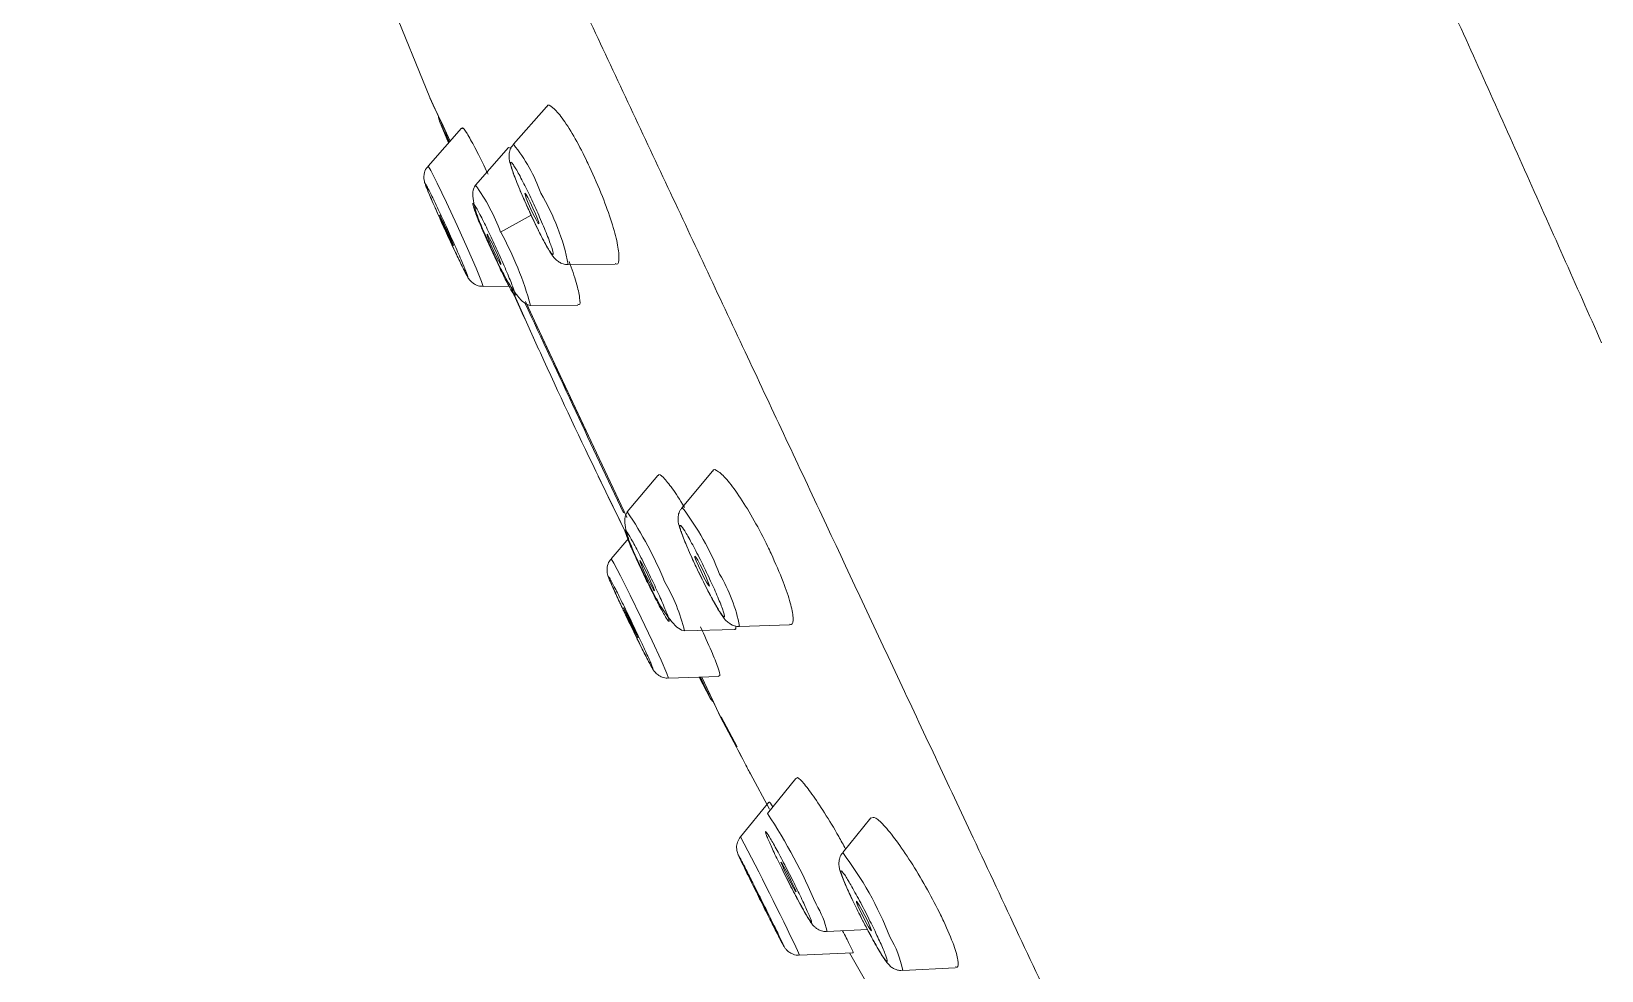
# Model space of a CAD drawing. Extents: x -6207 to -5787, y -4608 to -3937.
# Drawn here: x -5895.45 to -5887.95, y -4192.15 to -4187.66 of the extents above; entities that cross this region are included whole.
import ezdxf

# ---------------------------------------------------------------- set-up
doc = ezdxf.new("R2010")
doc.units = 0
doc.header["$LTSCALE"] = 7
doc.layers.get('0').update_dxf_attribs({"color": 2, "linetype": 'CONTINUOUS'})

msp = doc.modelspace()

# ---------------------------------------------------------------- linework, layer by layer
at = {"color": 7, "linetype": 'Continuous', "lineweight": 15}
for p, q in [((-5893.73157, -4187.53046), (-5893.54811, -4187.98025)), ((-5892.99059, -4188.02402), (-5893.14882, -4188.2034)), ((-5893.50173, -4188.09256), (-5893.50169, -4188.09265)), ((-5893.50173, -4188.09256), (-5893.45854, -4188.19669)), ((-5893.49515, -4188.10555), (-5893.45738, -4188.19536)), ((-5893.3968, -4188.1267), (-5893.5563, -4188.3075)), ((-5893.47838, -4188.1423), (-5893.45482, -4188.19247)), ((-5893.17153, -4188.21879), (-5893.33011, -4188.39866)), ((-5893.17093, -4188.21932), (-5893.15857, -4188.22302)), ((-5893.33042, -4188.39923), (-5893.33011, -4188.39866)), ((-5893.20946, -4188.62342), (-5893.0641, -4188.54146)), ((-5892.88651, -4188.77836), (-5892.66177, -4188.77653)), ((-5893.29336, -4188.88246), (-5893.16137, -4188.88115)), ((-5893.1627, -4188.88116), (-5893.02812, -4189.18224)), ((-5893.06732, -4188.97355), (-5893.06835, -4188.9732)), ((-5893.06732, -4188.97355), (-5892.84103, -4188.97144)), ((-5892.1963, -4189.76547), (-5892.34201, -4189.93812)), ((-5892.74323, -4189.78905), (-5892.59774, -4190.08519)), ((-5892.74321, -4189.78908), (-5892.59774, -4190.08519)), ((-5892.4578, -4189.78597), (-5892.60449, -4189.95939)), ((-5892.60471, -4189.95976), (-5892.60449, -4189.95939)), ((-5892.5975, -4190.0849), (-5892.68199, -4190.18464)), ((-5892.59277, -4190.49254), (-5892.56097, -4190.55773)), ((-5892.06719, -4190.5072), (-5891.82913, -4190.50006)), ((-5892.33, -4190.52878), (-5892.33103, -4190.52846)), ((-5892.33, -4190.52878), (-5892.09089, -4190.52166)), ((-5892.40758, -4190.7542), (-5892.1669, -4190.74699)), ((-5892.25987, -4190.74978), (-5892.20733, -4190.84953)), ((-5892.25806, -4190.74973), (-5892.21313, -4190.83616)), ((-5892.25806, -4190.74973), (-5892.21313, -4190.83616)), ((-5892.25425, -4190.74961), (-5892.22985, -4190.80156)), ((-5892.20738, -4190.84943), (-5892.22968, -4190.80192)), ((-5892.20738, -4190.84943), (-5892.20734, -4190.84953)), ((-5892.15802, -4190.94105), (-5892.15881, -4190.93947)), ((-5892.15802, -4190.94105), (-5892.08235, -4191.0844)), ((-5892.15534, -4190.93964), (-5892.07968, -4191.08298)), ((-5892.01704, -4191.20821), (-5892.02295, -4191.19679)), ((-5892.01578, -4191.21091), (-5891.92464, -4191.37994)), ((-5891.79793, -4191.23346), (-5891.93422, -4191.40082)), ((-5891.92705, -4191.34605), (-5892.06366, -4191.51199)), ((-5891.44024, -4191.42205), (-5891.57452, -4191.58798)), ((-5891.649, -4191.96496), (-5891.45622, -4191.95555)), ((-5891.7812, -4192.07765), (-5891.52681, -4192.06639)), ((-5891.54222, -4192.06707), (-5891.34754, -4192.404)), ((-5891.2879, -4192.15128), (-5891.03641, -4192.13845))]:
    msp.add_line(p, q, dxfattribs=at)
at = {"color": 8, "linetype": 'Continuous', "lineweight": 15}
msp.add_line((-5893.43415, -4188.70155), (-5893.47164, -4188.62063), dxfattribs=at)
at = {"color": 8, "linetype": 'Continuous', "lineweight": 15, "flags": 128}
for points in [[(-5893.54811, -4187.98025), (-5893.53218, -4188.01418), (-5893.48511, -4188.11444), (-5893.45068, -4188.18778)], [(-5893.5563, -4188.3075), (-5893.55623, -4188.30746), (-5893.54357, -4188.32811), (-5893.51282, -4188.38939), (-5893.46866, -4188.48197)], [(-5893.46866, -4188.48197), (-5893.41782, -4188.59173), (-5893.36803, -4188.702), (-5893.32688, -4188.79596), (-5893.30063, -4188.85932), (-5893.29327, -4188.88244), (-5893.29336, -4188.88246)], [(-5893.0905, -4188.95493), (-5893.0472, -4189.04715), (-5892.9004, -4189.35984), (-5892.75126, -4189.67748), (-5892.6066, -4189.9856), (-5892.60604, -4189.98679)], [(-5892.68199, -4190.18464), (-5892.68192, -4190.18458), (-5892.66883, -4190.20501), (-5892.63685, -4190.26568), (-5892.59084, -4190.35737), (-5892.5378, -4190.46611), (-5892.48582, -4190.57534)], [(-5892.48582, -4190.57534), (-5892.4428, -4190.66846), (-5892.4153, -4190.73125), (-5892.40749, -4190.75419), (-5892.40758, -4190.7542)], [(-5892.24799, -4190.74942), (-5892.19541, -4190.86142), (-5892.15802, -4190.94105)], [(-5891.79085, -4192.05559), (-5891.78119, -4192.07764), (-5891.7812, -4192.07765)]]:
    msp.add_lwpolyline(points, dxfattribs=at)
at = {"color": 7, "linetype": 'Continuous', "lineweight": 15, "flags": 128}
for points in [[(-5893.54738, -4187.98189), (-5893.53147, -4188.01579), (-5893.48445, -4188.11593), (-5893.45071, -4188.18781)], [(-5893.06512, -4188.51259), (-5893.05204, -4188.54026), (-5893.04018, -4188.56337), (-5893.03136, -4188.57838), (-5893.02693, -4188.58303), (-5893.02754, -4188.57659), (-5893.03312, -4188.56006), (-5893.04282, -4188.53593), (-5893.05515, -4188.50791), (-5893.06823, -4188.48023), (-5893.08009, -4188.45712), (-5893.08891, -4188.44211), (-5893.09334, -4188.43747), (-5893.09273, -4188.4439), (-5893.08715, -4188.46044), (-5893.07745, -4188.48456), (-5893.06512, -4188.51259)], [(-5893.46965, -4188.6155), (-5893.45679, -4188.64328), (-5893.44561, -4188.6667), (-5893.43783, -4188.68221), (-5893.43463, -4188.68744), (-5893.43649, -4188.68158), (-5893.44314, -4188.66555), (-5893.45355, -4188.64177), (-5893.46615, -4188.61386), (-5893.47902, -4188.58608), (-5893.49019, -4188.56266), (-5893.49797, -4188.54715), (-5893.50117, -4188.54193), (-5893.49931, -4188.54778), (-5893.49267, -4188.56382), (-5893.48225, -4188.5876), (-5893.46965, -4188.6155)], [(-5893.2452, -4188.7074), (-5893.23219, -4188.73512), (-5893.22059, -4188.75834), (-5893.21218, -4188.77354), (-5893.20822, -4188.77842), (-5893.20933, -4188.7722), (-5893.21534, -4188.75587), (-5893.22532, -4188.73189), (-5893.23777, -4188.70391), (-5893.25078, -4188.67621), (-5893.26238, -4188.65297), (-5893.27079, -4188.63777), (-5893.27475, -4188.6329), (-5893.27364, -4188.63911), (-5893.26763, -4188.65545), (-5893.25765, -4188.67942), (-5893.2452, -4188.7074)], [(-5893.08635, -4188.96387), (-5893.04702, -4189.04763), (-5892.90038, -4189.35997), (-5892.75141, -4189.67727), (-5892.60823, -4189.98223)], [(-5892.51333, -4190.26624), (-5892.49975, -4190.2937), (-5892.48767, -4190.31669), (-5892.47894, -4190.33175), (-5892.47487, -4190.33656), (-5892.47609, -4190.33041), (-5892.48242, -4190.31422), (-5892.49288, -4190.29047), (-5892.50589, -4190.26276), (-5892.51947, -4190.23531), (-5892.53154, -4190.21231), (-5892.54028, -4190.19726), (-5892.54435, -4190.19244), (-5892.54313, -4190.19859), (-5892.5368, -4190.21478), (-5892.52634, -4190.23854), (-5892.51333, -4190.26624)], [(-5892.25162, -4190.2453), (-5892.23793, -4190.27269), (-5892.22556, -4190.29556), (-5892.2164, -4190.31041), (-5892.21185, -4190.315), (-5892.21258, -4190.30862), (-5892.21851, -4190.29224), (-5892.22871, -4190.26836), (-5892.24164, -4190.24061), (-5892.25533, -4190.21322), (-5892.2677, -4190.19035), (-5892.27686, -4190.1755), (-5892.28142, -4190.17091), (-5892.28068, -4190.17729), (-5892.27476, -4190.19367), (-5892.26455, -4190.21755), (-5892.25162, -4190.2453)], [(-5892.5892, -4190.49081), (-5892.57578, -4190.51832), (-5892.56414, -4190.54152), (-5892.55604, -4190.55689), (-5892.55273, -4190.56205), (-5892.5547, -4190.55626), (-5892.56166, -4190.54036), (-5892.57255, -4190.5168), (-5892.5857, -4190.48916), (-5892.59912, -4190.46164), (-5892.61077, -4190.43844), (-5892.61886, -4190.42309), (-5892.62217, -4190.41791), (-5892.6202, -4190.42371), (-5892.61324, -4190.4396), (-5892.60236, -4190.46316), (-5892.5892, -4190.49081)], [(-5892.24803, -4190.74942), (-5892.19616, -4190.85992), (-5892.15881, -4190.93947)], [(-5891.83684, -4191.70565), (-5891.82279, -4191.73285), (-5891.8104, -4191.7557), (-5891.80155, -4191.7707), (-5891.7976, -4191.77556), (-5891.79914, -4191.76957), (-5891.80594, -4191.75361), (-5891.81697, -4191.73012), (-5891.83054, -4191.70269), (-5891.84459, -4191.67548), (-5891.85698, -4191.65264), (-5891.86583, -4191.63764), (-5891.86978, -4191.63277), (-5891.86824, -4191.63877), (-5891.86144, -4191.65473), (-5891.85041, -4191.67822), (-5891.83684, -4191.70565)], [(-5891.92914, -4191.8876), (-5891.93158, -4191.88201), (-5891.9391, -4191.86638), (-5891.95054, -4191.84307), (-5891.96416, -4191.81567), (-5891.97789, -4191.7883), (-5891.98964, -4191.76516), (-5891.99762, -4191.74975), (-5892.00062, -4191.74445), (-5891.99817, -4191.75003), (-5891.99066, -4191.76566), (-5891.97922, -4191.78896), (-5891.9656, -4191.81638), (-5891.95186, -4191.84374), (-5891.94011, -4191.86688), (-5891.93213, -4191.88228), (-5891.92914, -4191.8876)], [(-5891.47745, -4191.89297), (-5891.46322, -4191.9201), (-5891.45048, -4191.94278), (-5891.44116, -4191.95755), (-5891.43667, -4191.96216), (-5891.43771, -4191.95593), (-5891.44411, -4191.93979), (-5891.4549, -4191.91619), (-5891.46844, -4191.88874), (-5891.48266, -4191.86162), (-5891.49541, -4191.83895), (-5891.50473, -4191.82418), (-5891.50921, -4191.81955), (-5891.50818, -4191.82579), (-5891.50177, -4191.84194), (-5891.49098, -4191.86552), (-5891.47745, -4191.89297)]]:
    msp.add_lwpolyline(points, dxfattribs=at)
at = {"color": 7, "linetype": 'Continuous', "lineweight": 15}
for centre, radius, start, end in [((-5893.51118, -4187.96489), 0.04, 202.570478, 205.15), ((-5893.44627, -4188.06967), 0.06, 179.81156, 202.437205), ((-5863.99344, -4175.91513), 31.92223, 204.028028, 205.159196), ((-5863.98908, -4175.92441), 31.92223, 205.140804, 206.250843), ((-5892.1543, -4190.82147), 0.06, 207.854131, 230.48844), ((-5891.32326, -4190.88222), 0.76661, 205.010134, 205.232526), ((-5891.98052, -4191.19202), 0.04, 205.15, 208.180414)]:
    msp.add_arc(centre, radius, start, end, dxfattribs=at)
at = {"color": 8, "linetype": 'Continuous', "lineweight": 15}
for centre, radius, start, end in [((-5893.74738, -4188.6923), 0.77285, 19.322961, 39.241957), ((-5894.09211, -4188.95247), 0.94199, 20.4456, 36.009317), ((-5893.91378, -4188.97753), 1.0464, 10.972577, 31.129225), ((-5894.53256, -4189.36448), 1.5165, 14.938775, 29.253015), ((-5894.11574, -4190.98454), 1.82615, 22.256332, 34.151006), ((-5893.34627, -4190.71039), 1.26686, 20.938843, 37.559961), ((-5892.82595, -4190.65552), 0.77312, 11.060648, 30.973056), ((-5893.23809, -4190.75965), 0.93698, 14.264388, 29.877909), ((-5891.459, -4190.94781), 0.61581, 205.015332, 205.292257), ((-5894.17097, -4192.87837), 2.68071, 22.91218, 33.447927), ((-5903.83571, -4197.7604), 13.32756, 25.343665, 27.958635), ((-5892.872, -4192.57718), 1.63156, 21.108389, 37.322146), ((-5892.06475, -4192.05755), 0.42594, 12.555043, 31.545087), ((-5891.75538, -4192.23787), 0.47543, 10.49406, 31.478932)]:
    msp.add_arc(centre, radius, start, end, dxfattribs=at)
at = {"color": 7, "linetype": 'Continuous', "lineweight": 15}
for points, knots in [([(-5892.09444, -4180.23223), (-5892.09016, -4180.241), (-5892.08159, -4180.25855), (-5892.0139, -4180.39983), (-5891.90823, -4180.62341), (-5891.76197, -4180.9343), (-5891.57842, -4181.32593), (-5891.35839, -4181.79486), (-5891.10516, -4182.33518), (-5890.82183, -4182.94045), (-5890.51071, -4183.60334), (-5890.17551, -4184.31567), (-5889.81948, -4185.06909), (-5889.44853, -4185.8555), (-5889.0683, -4186.66637), (-5888.68831, -4187.49325), (-5888.31355, -4188.32777), (-5888.06923, -4188.87706), (-5887.94707, -4189.1517)], [0, 0, 0, 0, 0.0622146, 0.1244586, 0.186708, 0.2489645, 0.3112289, 0.3735261, 0.4358636, 0.498231, 0.5606418, 0.6230899, 0.6856243, 0.7482668, 0.8110683, 0.8740174, 0.9370092, 1, 1, 1, 1]), ([(-5883.00224, -4193.62238), (-5883.25522, -4193.01427), (-5883.77844, -4191.75655), (-5884.68182, -4189.94581), (-5885.66676, -4188.20425), (-5886.69799, -4186.58942), (-5887.75834, -4185.10014), (-5888.82095, -4183.74845), (-5889.87877, -4182.51615), (-5890.95633, -4181.35011), (-5891.71212, -4180.60775), (-5892.09444, -4180.23223)], [0, 0, 0, 0, 0.1211221, 0.2505105, 0.3719185, 0.4890107, 0.6027738, 0.7080653, 0.8051576, 0.9014406, 1, 1, 1, 1]), ([(-5895.45252, -4181.92879), (-5895.44816, -4181.93808), (-5895.43947, -4181.95658), (-5895.37012, -4182.1043), (-5895.26241, -4182.33371), (-5895.11623, -4182.64507), (-5894.93621, -4183.02849), (-5894.7233, -4183.48196), (-5894.47685, -4184.00689), (-5894.19559, -4184.60595), (-5893.88359, -4185.2705), (-5893.54307, -4185.99578), (-5893.18148, -4186.76596), (-5892.80599, -4187.56571), (-5892.42421, -4188.37886), (-5892.04572, -4189.18504), (-5891.6734, -4189.97804), (-5891.433, -4190.49008), (-5891.3128, -4190.74611)], [0, 0, 0, 0, 0.0643727, 0.1283161, 0.190804, 0.2532995, 0.3131267, 0.3729608, 0.4345593, 0.496165, 0.5595918, 0.6237253, 0.688146, 0.7524224, 0.8161297, 0.878865, 0.9394302, 1, 1, 1, 1]), ([(-5892.98892, -4188.02547), (-5892.98859, -4188.02401), (-5892.98547, -4188.01014), (-5892.96093, -4188.02441), (-5892.91742, -4188.07164), (-5892.8611, -4188.16001), (-5892.81507, -4188.24664), (-5892.79018, -4188.29899), (-5892.78476, -4188.31038)], [0, 0, 0, 0, 0.0267454, 0.2554116, 0.4837899, 0.7111347, 0.9371717, 1, 1, 1, 1]), ([(-5893.39331, -4188.12977), (-5893.39314, -4188.12761), (-5893.39244, -4188.11876), (-5893.37211, -4188.14717), (-5893.33476, -4188.21286), (-5893.29671, -4188.28907), (-5893.2741, -4188.33697), (-5893.26946, -4188.34681)], [0, 0, 0, 0, 0.0903455, 0.3698786, 0.6491066, 0.9279397, 1, 1, 1, 1]), ([(-5893.14817, -4188.20497), (-5893.15187, -4188.2088), (-5893.16187, -4188.21912), (-5893.1686, -4188.24105), (-5893.17068, -4188.27409), (-5893.16442, -4188.29433), (-5893.15529, -4188.32479), (-5893.14329, -4188.35751), (-5893.12758, -4188.39742), (-5893.10555, -4188.45038), (-5893.08666, -4188.49248), (-5893.07554, -4188.51728)], [0, 0, 0, 0, 0.0378948, 0.1022857, 0.163335, 0.3242744, 0.4419832, 0.5629434, 0.6794276, 0.8112497, 1, 1, 1, 1]), ([(-5893.5566, -4188.30988), (-5893.55918, -4188.31239), (-5893.56909, -4188.32206), (-5893.57507, -4188.34167), (-5893.57686, -4188.36143), (-5893.57522, -4188.37663), (-5893.57223, -4188.38768), (-5893.56892, -4188.39741), (-5893.56306, -4188.41274), (-5893.55338, -4188.4363), (-5893.53991, -4188.46793), (-5893.5229, -4188.50688), (-5893.50079, -4188.55664), (-5893.48315, -4188.59541), (-5893.47327, -4188.61714)], [0, 0, 0, 0, 0.02441, 0.0938704, 0.132443, 0.1637979, 0.2119569, 0.2808861, 0.375351, 0.4875541, 0.6012286, 0.7117894, 0.8385143, 1, 1, 1, 1]), ([(-5893.05936, -4188.55179), (-5893.0722, -4188.52391), (-5893.09202, -4188.48087), (-5893.1159, -4188.42505), (-5893.1322, -4188.38516), (-5893.1456, -4188.35027), (-5893.15808, -4188.31439), (-5893.16463, -4188.28767), (-5893.15858, -4188.28779), (-5893.14647, -4188.30432), (-5893.13332, -4188.32595), (-5893.11721, -4188.35512), (-5893.09352, -4188.4006), (-5893.07372, -4188.44194), (-5893.06091, -4188.46871)], [0, 0, 0, 0, 0.1197162, 0.1847853, 0.2500006, 0.3150678, 0.380275, 0.5000002, 0.6197206, 0.6847932, 0.749998, 0.8150716, 0.8802792, 1, 1, 1, 1]), ([(-5892.78476, -4188.31038), (-5892.7633, -4188.35839), (-5892.72289, -4188.44878), (-5892.67741, -4188.57708), (-5892.64905, -4188.68035), (-5892.64139, -4188.74884), (-5892.64659, -4188.7802), (-5892.65945, -4188.77392), (-5892.66178, -4188.77278)], [0, 0, 0, 0, 0.2102825, 0.3959448, 0.5823543, 0.7698187, 0.9582199, 1, 1, 1, 1]), ([(-5893.47164, -4188.62063), (-5893.47851, -4188.60558), (-5893.49226, -4188.57543), (-5893.51179, -4188.53185), (-5893.52958, -4188.4916), (-5893.54895, -4188.44684), (-5893.56565, -4188.40649), (-5893.57056, -4188.39123), (-5893.56691, -4188.39555), (-5893.55993, -4188.408), (-5893.5489, -4188.42962), (-5893.53846, -4188.45054), (-5893.52112, -4188.48702), (-5893.51031, -4188.50967), (-5893.50166, -4188.52781)], [0, 0, 0, 0, 0.0739163, 0.1479965, 0.2219091, 0.295991, 0.4319999, 0.5680044, 0.6419239, 0.7160022, 0.7899213, 0.8640027, 0.8910502, 1, 1, 1, 1]), ([(-5893.33011, -4188.39866), (-5893.33526, -4188.40829), (-5893.34484, -4188.42622), (-5893.3411, -4188.48031), (-5893.32134, -4188.54836), (-5893.28934, -4188.62252), (-5893.26047, -4188.68826), (-5893.24235, -4188.72709), (-5893.23546, -4188.74185)], [0, 0, 0, 0, 0.1711179, 0.3187134, 0.5513051, 0.7300718, 0.8973685, 1, 1, 1, 1]), ([(-5893.23296, -4188.75374), (-5893.24582, -4188.72596), (-5893.26566, -4188.68307), (-5893.29034, -4188.62678), (-5893.30754, -4188.58628), (-5893.32208, -4188.55054), (-5893.33628, -4188.51331), (-5893.34527, -4188.48461), (-5893.34174, -4188.48254), (-5893.33151, -4188.49737), (-5893.3197, -4188.51775), (-5893.3047, -4188.54585), (-5893.28214, -4188.59017), (-5893.26263, -4188.63108), (-5893.25001, -4188.65757)], [0, 0, 0, 0, 0.1197198, 0.1847908, 0.2500042, 0.3150762, 0.3802866, 0.5000044, 0.6197271, 0.6847991, 0.7500032, 0.8150784, 0.8802876, 1, 1, 1, 1]), ([(-5893.06091, -4188.46871), (-5893.04807, -4188.49659), (-5893.02825, -4188.53962), (-5893.00437, -4188.59545), (-5892.98807, -4188.63534), (-5892.97467, -4188.67023), (-5892.96219, -4188.7061), (-5892.95564, -4188.73283), (-5892.96169, -4188.73268), (-5892.9738, -4188.71618), (-5892.98695, -4188.69455), (-5893.00306, -4188.66537), (-5893.02675, -4188.6199), (-5893.04654, -4188.57855), (-5893.05936, -4188.55179)], [0, 0, 0, 0, 0.1197165, 0.1847865, 0.2500019, 0.3150695, 0.3802769, 0.5000025, 0.6197234, 0.6847922, 0.7499973, 0.815071, 0.8802788, 1, 1, 1, 1]), ([(-5893.50166, -4188.52781), (-5893.4892, -4188.55454), (-5893.46998, -4188.59579), (-5893.44353, -4188.65399), (-5893.42402, -4188.6975), (-5893.40622, -4188.73777), (-5893.38685, -4188.78252), (-5893.37016, -4188.82288), (-5893.36525, -4188.83811), (-5893.36889, -4188.83387), (-5893.37592, -4188.82125), (-5893.38672, -4188.80018), (-5893.40477, -4188.76362), (-5893.4226, -4188.72594), (-5893.43415, -4188.70155)], [0, 0, 0, 0, 0.11972286, 0.18478932, 0.25000002, 0.31506301, 0.38027477, 0.50000037, 0.61972127, 0.68478954, 0.75000251, 0.81507043, 0.88027462, 1, 1, 1, 1]), ([(-5893.07554, -4188.51728), (-5893.06152, -4188.5474), (-5893.04239, -4188.58851), (-5893.01679, -4188.63966), (-5892.9987, -4188.67431), (-5892.98121, -4188.70567), (-5892.96609, -4188.72983), (-5892.95464, -4188.74601), (-5892.93665, -4188.76314), (-5892.91632, -4188.77364), (-5892.89997, -4188.77905), (-5892.89021, -4188.77781), (-5892.88852, -4188.77759)], [0, 0, 0, 0, 0.2307824, 0.3148642, 0.4457389, 0.5676589, 0.6873258, 0.8102862, 0.8790337, 0.9295913, 0.9878134, 1, 1, 1, 1]), ([(-5893.47327, -4188.61714), (-5893.45975, -4188.64655), (-5893.44375, -4188.68135), (-5893.42942, -4188.71164), (-5893.4272, -4188.71633)], [0, 0, 0, 0, 0.8452407, 1, 1, 1, 1]), ([(-5893.25001, -4188.65757), (-5893.23715, -4188.68536), (-5893.21731, -4188.72825), (-5893.19262, -4188.78454), (-5893.17543, -4188.82503), (-5893.16089, -4188.86077), (-5893.14668, -4188.898), (-5893.1377, -4188.92672), (-5893.14123, -4188.92876), (-5893.15146, -4188.91397), (-5893.16327, -4188.89355), (-5893.17828, -4188.86547), (-5893.20083, -4188.82115), (-5893.22034, -4188.78023), (-5893.23296, -4188.75374)], [0, 0, 0, 0, 0.1197324, 0.1847888, 0.2500013, 0.3150738, 0.3802817, 0.5000036, 0.6197242, 0.6847916, 0.750003, 0.8150686, 0.8802769, 1, 1, 1, 1]), ([(-5893.4272, -4188.71633), (-5893.42495, -4188.7211), (-5893.41575, -4188.74063), (-5893.40176, -4188.76975), (-5893.38683, -4188.80009), (-5893.37602, -4188.82148), (-5893.36776, -4188.83618), (-5893.36307, -4188.84515), (-5893.3519, -4188.85842), (-5893.34163, -4188.86747), (-5893.3263, -4188.87653), (-5893.30913, -4188.88285), (-5893.29734, -4188.88159), (-5893.29405, -4188.88125)], [0, 0, 0, 0, 0.0530155, 0.2169252, 0.3678901, 0.5107274, 0.6389571, 0.7602237, 0.8043319, 0.8395595, 0.8923291, 0.9699467, 1, 1, 1, 1]), ([(-5893.23546, -4188.74185), (-5893.23167, -4188.75012), (-5893.21532, -4188.78577), (-5893.1895, -4188.83532), (-5893.15699, -4188.88949), (-5893.127, -4188.9314), (-5893.0945, -4188.96605), (-5893.07678, -4188.97094), (-5893.06733, -4188.97355)], [0, 0, 0, 0, 0.0661778, 0.2854343, 0.4261968, 0.5908664, 0.781679, 1, 1, 1, 1]), ([(-5892.88152, -4188.76396), (-5892.86925, -4188.79951), (-5892.84446, -4188.87139), (-5892.82974, -4188.94056), (-5892.82864, -4188.97403), (-5892.8388, -4188.96831), (-5892.84105, -4188.96704)], [0, 0, 0, 0, 0.2996824, 0.605827, 0.9127237, 1, 1, 1, 1]), ([(-5893.09367, -4188.96169), (-5893.0126, -4189.13437), (-5892.85542, -4189.46915), (-5892.69881, -4189.80272), (-5892.62298, -4189.96423)], [0, 0, 0, 0, 0.51581384, 1, 1, 1, 1]), ([(-5892.19558, -4189.76605), (-5892.19549, -4189.76547), (-5892.19346, -4189.75205), (-5892.16924, -4189.76404), (-5892.12445, -4189.80615), (-5892.06373, -4189.88991), (-5891.99747, -4189.99949), (-5891.94753, -4190.09445), (-5891.92241, -4190.14727), (-5891.91695, -4190.15875)], [0, 0, 0, 0, 0.00851, 0.1967633, 0.3854819, 0.5739715, 0.7616017, 0.9481514, 1, 1, 1, 1]), ([(-5892.45603, -4189.78745), (-5892.45593, -4189.78618), (-5892.455, -4189.77449), (-5892.43307, -4189.79159), (-5892.39103, -4189.84402), (-5892.35337, -4189.89972), (-5892.33192, -4189.93789), (-5892.33146, -4189.93872)], [0, 0, 0, 0, 0.0388838, 0.3567354, 0.6749709, 0.9929819, 1, 1, 1, 1]), ([(-5892.60449, -4189.95939), (-5892.60944, -4189.96911), (-5892.61865, -4189.98722), (-5892.61385, -4190.04115), (-5892.59255, -4190.10896), (-5892.56437, -4190.17126), (-5892.54666, -4190.20893), (-5892.54102, -4190.22093)], [0, 0, 0, 0, 0.21021013, 0.39155167, 0.67739632, 0.89717407, 1, 1, 1, 1]), ([(-5892.34229, -4189.94085), (-5892.34555, -4189.94439), (-5892.35493, -4189.95458), (-5892.36093, -4189.97621), (-5892.36234, -4190.00927), (-5892.35561, -4190.02937), (-5892.34582, -4190.05962), (-5892.3331, -4190.09207), (-5892.31653, -4190.13163), (-5892.29334, -4190.18409), (-5892.27354, -4190.22578), (-5892.26188, -4190.25032)], [0, 0, 0, 0, 0.034357, 0.0990017, 0.1602728, 0.3217922, 0.4399338, 0.5613363, 0.6782453, 0.8105591, 1, 1, 1, 1]), ([(-5892.54133, -4190.22686), (-5892.55365, -4190.20023), (-5892.57265, -4190.15914), (-5892.59231, -4190.11354), (-5892.6043, -4190.08413), (-5892.61243, -4190.06205), (-5892.61725, -4190.04481), (-5892.61336, -4190.04352), (-5892.59695, -4190.06888), (-5892.57736, -4190.10366), (-5892.55914, -4190.13769), (-5892.53894, -4190.17685), (-5892.51138, -4190.23183), (-5892.49105, -4190.27452), (-5892.47788, -4190.30215)], [0, 0, 0, 0, 0.11972223, 0.18478906, 0.24999937, 0.31506548, 0.3802741, 0.49999569, 0.61971674, 0.68479238, 0.74999832, 0.8150643, 0.88028395, 1, 1, 1, 1]), ([(-5892.2781, -4190.21583), (-5892.2905, -4190.18887), (-5892.30965, -4190.14726), (-5892.32952, -4190.09998), (-5892.34166, -4190.06896), (-5892.34993, -4190.04501), (-5892.3549, -4190.02511), (-5892.35113, -4190.02038), (-5892.33476, -4190.04248), (-5892.31514, -4190.07499), (-5892.29686, -4190.10755), (-5892.27659, -4190.1456), (-5892.24888, -4190.19963), (-5892.22842, -4190.2424), (-5892.21516, -4190.27008)], [0, 0, 0, 0, 0.11972253, 0.18478602, 0.25000128, 0.31506915, 0.38028092, 0.50000132, 0.61972593, 0.68479589, 0.74999821, 0.81507613, 0.88028549, 1, 1, 1, 1]), ([(-5892.68212, -4190.18689), (-5892.68469, -4190.18949), (-5892.69445, -4190.1994), (-5892.70008, -4190.21917), (-5892.70146, -4190.23896), (-5892.69952, -4190.25414), (-5892.69631, -4190.26512), (-5892.69281, -4190.27477), (-5892.68663, -4190.28998), (-5892.67651, -4190.31332), (-5892.66232, -4190.34482), (-5892.64801, -4190.37596), (-5892.63782, -4190.39764), (-5892.63411, -4190.40554)], [0, 0, 0, 0, 0.0319856, 0.1215428, 0.1712775, 0.2117322, 0.2738209, 0.3626875, 0.4844832, 0.6291661, 0.7757446, 0.918287, 1, 1, 1, 1]), ([(-5892.21516, -4190.27008), (-5892.20276, -4190.29704), (-5892.18361, -4190.33865), (-5892.16375, -4190.38594), (-5892.1516, -4190.41695), (-5892.14333, -4190.4409), (-5892.13837, -4190.4608), (-5892.14213, -4190.46553), (-5892.1585, -4190.44343), (-5892.17812, -4190.41092), (-5892.1964, -4190.37836), (-5892.21667, -4190.34031), (-5892.24438, -4190.28628), (-5892.26485, -4190.24352), (-5892.2781, -4190.21583)], [0, 0, 0, 0, 0.1197224, 0.1847974, 0.2500029, 0.3150706, 0.3802823, 0.5000025, 0.6197271, 0.6847968, 0.7499991, 0.8150771, 0.8802856, 1, 1, 1, 1]), ([(-5891.91695, -4190.15875), (-5891.89628, -4190.20507), (-5891.85736, -4190.29229), (-5891.82195, -4190.39918), (-5891.80928, -4190.46896), (-5891.81252, -4190.50207), (-5891.82613, -4190.49681), (-5891.82924, -4190.49561)], [0, 0, 0, 0, 0.2548083, 0.4797806, 0.7056474, 0.9327953, 1, 1, 1, 1]), ([(-5892.63273, -4190.40852), (-5892.64412, -4190.38406), (-5892.6617, -4190.3463), (-5892.67831, -4190.30905), (-5892.68762, -4190.28728), (-5892.69283, -4190.27381), (-5892.69379, -4190.26828), (-5892.6852, -4190.28179), (-5892.66482, -4190.32039), (-5892.64277, -4190.36387), (-5892.62317, -4190.40326), (-5892.60214, -4190.44609), (-5892.57426, -4190.50362), (-5892.55479, -4190.54479), (-5892.54218, -4190.57144)], [0, 0, 0, 0, 0.1197158, 0.1847893, 0.2499976, 0.3150654, 0.3802752, 0.4999967, 0.6197149, 0.6847842, 0.75, 0.8150638, 0.8802786, 1, 1, 1, 1]), ([(-5892.47788, -4190.30215), (-5892.46557, -4190.32877), (-5892.44657, -4190.36986), (-5892.42691, -4190.41547), (-5892.41491, -4190.44488), (-5892.40678, -4190.46696), (-5892.40196, -4190.48419), (-5892.40586, -4190.48549), (-5892.42226, -4190.46013), (-5892.44186, -4190.42534), (-5892.46008, -4190.39131), (-5892.48028, -4190.35216), (-5892.50784, -4190.29718), (-5892.52817, -4190.25449), (-5892.54133, -4190.22686)], [0, 0, 0, 0, 0.119722, 0.1847887, 0.2499989, 0.3150666, 0.3802751, 0.4999965, 0.6197173, 0.6847928, 0.7499986, 0.8150635, 0.8802701, 1, 1, 1, 1]), ([(-5892.54102, -4190.22093), (-5892.53551, -4190.23274), (-5892.51949, -4190.26709), (-5892.48904, -4190.32995), (-5892.45509, -4190.39304), (-5892.42139, -4190.44648), (-5892.39056, -4190.48783), (-5892.35733, -4190.52184), (-5892.33952, -4190.52636), (-5892.33001, -4190.52878)], [0, 0, 0, 0, 0.079791, 0.2320887, 0.4123643, 0.5280955, 0.6635123, 0.8204426, 1, 1, 1, 1]), ([(-5892.26188, -4190.25032), (-5892.2472, -4190.28013), (-5892.22717, -4190.32081), (-5892.20046, -4190.37138), (-5892.18163, -4190.40563), (-5892.16345, -4190.43659), (-5892.14781, -4190.46043), (-5892.136, -4190.47636), (-5892.11764, -4190.49309), (-5892.09708, -4190.50313), (-5892.08066, -4190.50818), (-5892.07097, -4190.50674), (-5892.06932, -4190.5065)], [0, 0, 0, 0, 0.2308437, 0.3149499, 0.4458639, 0.5678047, 0.6875159, 0.810513, 0.8792738, 0.9298377, 0.9880795, 1, 1, 1, 1]), ([(-5892.63411, -4190.40554), (-5892.63051, -4190.41323), (-5892.61774, -4190.44052), (-5892.60321, -4190.47079), (-5892.59277, -4190.49254)], [0, 0, 0, 0, 0.2817632, 1, 1, 1, 1]), ([(-5892.54218, -4190.57144), (-5892.53079, -4190.5959), (-5892.5132, -4190.63366), (-5892.49659, -4190.67091), (-5892.48728, -4190.69267), (-5892.48207, -4190.70617), (-5892.48111, -4190.71167), (-5892.4897, -4190.69817), (-5892.51008, -4190.65957), (-5892.53213, -4190.61609), (-5892.55174, -4190.57671), (-5892.57276, -4190.53387), (-5892.60064, -4190.47634), (-5892.62012, -4190.43517), (-5892.63273, -4190.40852)], [0, 0, 0, 0, 0.1197165, 0.184789, 0.249997, 0.3150689, 0.3802771, 0.4999982, 0.6197152, 0.6847856, 0.7500006, 0.8150642, 0.8802788, 1, 1, 1, 1]), ([(-5892.25458, -4190.50842), (-5892.23575, -4190.54949), (-5892.19981, -4190.62785), (-5892.16957, -4190.70598), (-5892.15798, -4190.74583), (-5892.16482, -4190.74272), (-5892.16705, -4190.74171)], [0, 0, 0, 0, 0.3070242, 0.5856807, 0.8645947, 1, 1, 1, 1]), ([(-5892.08531, -4190.50808), (-5892.08476, -4190.51525), (-5892.08407, -4190.52417), (-5892.08982, -4190.52017), (-5892.09094, -4190.51938)], [0, 0, 0, 0, 0.8036716, 1, 1, 1, 1]), ([(-5892.56097, -4190.55773), (-5892.55784, -4190.56417), (-5892.54964, -4190.58104), (-5892.53512, -4190.61012), (-5892.51814, -4190.64385), (-5892.5027, -4190.67368), (-5892.49144, -4190.69491), (-5892.4829, -4190.70943), (-5892.47801, -4190.71829), (-5892.46659, -4190.73135), (-5892.45613, -4190.74018), (-5892.44063, -4190.74894), (-5892.42323, -4190.75494), (-5892.41136, -4190.75342), (-5892.40796, -4190.75299)], [0, 0, 0, 0, 0.05840529, 0.15315124, 0.29955801, 0.43442009, 0.56203588, 0.67658389, 0.78490827, 0.82432299, 0.85578642, 0.90291889, 0.97226628, 1, 1, 1, 1]), ([(-5891.3128, -4190.74611), (-5891.25215, -4190.87529), (-5891.13008, -4191.13529), (-5890.93584, -4191.549), (-5890.73041, -4191.98656), (-5890.48301, -4192.5135), (-5890.21504, -4193.08424), (-5889.94303, -4193.66363), (-5889.78368, -4194.00302), (-5889.70809, -4194.16403)], [0, 0, 0, 0, 0.1008506, 0.2029782, 0.3298139, 0.4572993, 0.6457335, 0.8319291, 1, 1, 1, 1]), ([(-5892.05809, -4191.13016), (-5892.0581, -4191.13014), (-5892.06493, -4191.11684), (-5892.07365, -4191.1006), (-5892.08235, -4191.0844)], [0, 0, 0, 0, 0.0020916, 1, 1, 1, 1]), ([(-5892.08235, -4191.0844), (-5892.07402, -4191.10009), (-5892.05739, -4191.13146), (-5892.03622, -4191.17152), (-5892.02105, -4191.20036), (-5892.01838, -4191.2056), (-5892.01704, -4191.20821)], [0, 0, 0, 0, 0.2506884, 0.5010712, 0.7506515, 1, 1, 1, 1]), ([(-5891.79466, -4191.23609), (-5891.79449, -4191.23391), (-5891.79367, -4191.22342), (-5891.7694, -4191.24547), (-5891.72411, -4191.30215), (-5891.66263, -4191.39493), (-5891.60491, -4191.4895), (-5891.57145, -4191.55044), (-5891.56041, -4191.57055)], [0, 0, 0, 0, 0.05525609, 0.26505145, 0.47537774, 0.68594608, 0.89636668, 1, 1, 1, 1]), ([(-5891.92592, -4191.34698), (-5891.92488, -4191.34629), (-5891.92363, -4191.34547), (-5891.9107, -4191.3661), (-5891.90863, -4191.36941)], [0, 0, 0, 0, 0.8396656, 1, 1, 1, 1]), ([(-5891.90258, -4191.58736), (-5891.91245, -4191.56594), (-5891.92768, -4191.53288), (-5891.93912, -4191.50479), (-5891.94385, -4191.49085), (-5891.94406, -4191.48564), (-5891.93835, -4191.49081), (-5891.92161, -4191.51692), (-5891.89427, -4191.56555), (-5891.86787, -4191.61482), (-5891.84575, -4191.65717), (-5891.8232, -4191.70132), (-5891.79461, -4191.75849), (-5891.77651, -4191.79643), (-5891.76479, -4191.82098)], [0, 0, 0, 0, 0.1197202, 0.18479, 0.2499991, 0.315069, 0.3802764, 0.5000027, 0.6197163, 0.6847884, 0.7500055, 0.8150639, 0.880281, 1, 1, 1, 1]), ([(-5891.43955, -4191.42262), (-5891.43318, -4191.42034), (-5891.42012, -4191.41567), (-5891.37326, -4191.45971), (-5891.31153, -4191.53752), (-5891.24032, -4191.64375), (-5891.16875, -4191.76461), (-5891.1195, -4191.85809), (-5891.0966, -4191.90621), (-5891.09161, -4191.91667)], [0, 0, 0, 0, 0.1530401, 0.3138466, 0.475057, 0.6360721, 0.7963537, 0.9557112, 1, 1, 1, 1]), ([(-5892.06366, -4191.51199), (-5892.06913, -4191.52028), (-5892.07731, -4191.53267), (-5892.08138, -4191.55128), (-5892.08242, -4191.57), (-5892.07692, -4191.5926), (-5892.07207, -4191.60292), (-5892.06714, -4191.61314), (-5892.06635, -4191.61476)], [0, 0, 0, 0, 0.2002703, 0.2995572, 0.40055, 0.6278387, 0.9408029, 1, 1, 1, 1]), ([(-5892.06603, -4191.61554), (-5892.06965, -4191.60763), (-5892.07523, -4191.59543), (-5892.07182, -4191.60083), (-5892.06513, -4191.61313), (-5892.05381, -4191.63486), (-5892.04409, -4191.65363), (-5892.03655, -4191.66851), (-5892.03536, -4191.67085)], [0, 0, 0, 0, 0.3050472, 0.4708405, 0.6369843, 0.8027903, 0.9689307, 1, 1, 1, 1]), ([(-5891.96618, -4191.81885), (-5891.97329, -4191.8046), (-5891.9878, -4191.77552), (-5892.00876, -4191.73323), (-5892.02811, -4191.69392), (-5892.04993, -4191.64933), (-5892.05971, -4191.62882), (-5892.06603, -4191.61554)], [0, 0, 0, 0, 0.1657498, 0.3383307, 0.5105735, 0.6831536, 1, 1, 1, 1]), ([(-5891.76479, -4191.82098), (-5891.75492, -4191.8424), (-5891.73969, -4191.87546), (-5891.72826, -4191.90355), (-5891.72352, -4191.91749), (-5891.72332, -4191.9227), (-5891.72902, -4191.91751), (-5891.74577, -4191.89143), (-5891.7731, -4191.84277), (-5891.79951, -4191.79352), (-5891.82162, -4191.75117), (-5891.84417, -4191.70701), (-5891.87277, -4191.64985), (-5891.89087, -4191.61191), (-5891.90258, -4191.58736)], [0, 0, 0, 0, 0.1197197, 0.1847918, 0.2499995, 0.3150699, 0.380281, 0.5000012, 0.6197253, 0.6847868, 0.7500039, 0.8150764, 0.8802801, 1, 1, 1, 1]), ([(-5891.57516, -4191.59017), (-5891.57646, -4191.59141), (-5891.58458, -4191.59918), (-5891.59067, -4191.61785), (-5891.59396, -4191.64383), (-5891.5902, -4191.6645), (-5891.58492, -4191.68244), (-5891.57614, -4191.70624), (-5891.5632, -4191.73714), (-5891.54969, -4191.76767), (-5891.53976, -4191.78869), (-5891.53619, -4191.79625)], [0, 0, 0, 0, 0.0175289, 0.1098276, 0.1854083, 0.2985388, 0.4301649, 0.5886763, 0.7550722, 0.9118794, 1, 1, 1, 1]), ([(-5891.84319, -4191.70897), (-5891.82796, -4191.73874), (-5891.8073, -4191.77911), (-5891.78062, -4191.82898), (-5891.7624, -4191.86219), (-5891.74546, -4191.89181), (-5891.73219, -4191.91353), (-5891.72279, -4191.92738), (-5891.71223, -4191.94043), (-5891.69718, -4191.95266), (-5891.68005, -4191.961), (-5891.66404, -4191.96596), (-5891.65367, -4191.96443), (-5891.65133, -4191.96408)], [0, 0, 0, 0, 0.2291637, 0.3107755, 0.4374685, 0.5542963, 0.6663026, 0.7722181, 0.8444637, 0.8866326, 0.9270833, 0.9835621, 1, 1, 1, 1]), ([(-5891.53507, -4191.79843), (-5891.54581, -4191.77502), (-5891.56238, -4191.73888), (-5891.5761, -4191.7047), (-5891.5827, -4191.68549), (-5891.58479, -4191.6747), (-5891.58141, -4191.6726), (-5891.56721, -4191.69008), (-5891.54165, -4191.73173), (-5891.51609, -4191.77691), (-5891.49424, -4191.8171), (-5891.47158, -4191.8602), (-5891.44239, -4191.91741), (-5891.42322, -4191.9574), (-5891.41082, -4191.98329)], [0, 0, 0, 0, 0.1197274, 0.1847911, 0.2500032, 0.3150718, 0.3802828, 0.5000051, 0.6197222, 0.6847968, 0.7500083, 0.8150747, 0.8802827, 1, 1, 1, 1]), ([(-5891.96706, -4191.81711), (-5891.95298, -4191.84524), (-5891.93369, -4191.88377), (-5891.90909, -4191.9324), (-5891.89226, -4191.9655), (-5891.87711, -4191.99499), (-5891.86638, -4192.01558), (-5891.85945, -4192.02858), (-5891.85569, -4192.03521), (-5891.85228, -4192.04105), (-5891.84716, -4192.04799), (-5891.84168, -4192.05416), (-5891.83256, -4192.06252), (-5891.8158, -4192.07245), (-5891.79687, -4192.07886), (-5891.7845, -4192.07693), (-5891.78142, -4192.07645)], [0, 0, 0, 0, 0.2070558, 0.2836638, 0.4017688, 0.5103709, 0.6122346, 0.7012353, 0.7757247, 0.8151085, 0.8341386, 0.8495995, 0.8738319, 0.9173352, 0.9794255, 1, 1, 1, 1]), ([(-5891.53619, -4191.79625), (-5891.53276, -4191.8036), (-5891.51815, -4191.83496), (-5891.50024, -4191.87054), (-5891.48654, -4191.89778)], [0, 0, 0, 0, 0.2346212, 1, 1, 1, 1]), ([(-5891.41082, -4191.98329), (-5891.40008, -4192.00669), (-5891.3835, -4192.04283), (-5891.36978, -4192.07703), (-5891.36319, -4192.09622), (-5891.3611, -4192.10702), (-5891.36448, -4192.10911), (-5891.37867, -4192.09165), (-5891.40423, -4192.04998), (-5891.42979, -4192.00481), (-5891.45165, -4191.96463), (-5891.4743, -4191.92151), (-5891.5035, -4191.86431), (-5891.52266, -4191.82432), (-5891.53507, -4191.79843)], [0, 0, 0, 0, 0.1197253, 0.184797, 0.2500043, 0.3150724, 0.380283, 0.5000008, 0.6197238, 0.6847979, 0.7499963, 0.8150762, 0.8802836, 1, 1, 1, 1]), ([(-5891.48654, -4191.89778), (-5891.47127, -4191.9273), (-5891.45045, -4191.96752), (-5891.42296, -4192.01745), (-5891.40374, -4192.05114), (-5891.38541, -4192.08146), (-5891.37004, -4192.10452), (-5891.35879, -4192.11956), (-5891.3425, -4192.13521), (-5891.32344, -4192.14581), (-5891.30579, -4192.15165), (-5891.29395, -4192.15054), (-5891.28963, -4192.15013)], [0, 0, 0, 0, 0.2299595, 0.3133537, 0.4430666, 0.5635874, 0.6811644, 0.7991496, 0.8678075, 0.9157751, 0.9692592, 1, 1, 1, 1]), ([(-5891.09161, -4191.91667), (-5891.0737, -4191.95709), (-5891.03997, -4192.0332), (-5891.02116, -4192.1051), (-5891.02026, -4192.13928), (-5891.0333, -4192.13487), (-5891.03663, -4192.13374)], [0, 0, 0, 0, 0.3252553, 0.6124242, 0.9007483, 1, 1, 1, 1]), ([(-5891.57495, -4191.96135), (-5891.56312, -4191.9843), (-5891.54763, -4192.01437), (-5891.539, -4192.03259), (-5891.53696, -4192.03691)], [0, 0, 0, 0, 0.7631048, 1, 1, 1, 1]), ([(-5891.53696, -4192.03691), (-5891.52917, -4192.05382), (-5891.52066, -4192.07226), (-5891.52641, -4192.06511), (-5891.52689, -4192.06452)], [0, 0, 0, 0, 0.916694, 1, 1, 1, 1])]:
    msp.add_open_spline(points, degree=3, knots=knots, dxfattribs=at)
at = {"color": 8, "linetype": 'Continuous', "lineweight": 15}
for points, knots in [([(-5892.03536, -4191.67085), (-5892.02545, -4191.69031), (-5892.00452, -4191.73143), (-5891.97049, -4191.79926), (-5891.94225, -4191.85595), (-5891.921, -4191.89883), (-5891.90164, -4191.93812), (-5891.87983, -4191.98271), (-5891.87005, -4192.00323), (-5891.86372, -4192.01651)], [0, 0, 0, 0, 0.176995, 0.3740449, 0.4811695, 0.5885013, 0.6956018, 0.8029327, 1, 1, 1, 1]), ([(-5891.86372, -4192.01651), (-5891.86011, -4192.0244), (-5891.85454, -4192.03658), (-5891.85791, -4192.03125), (-5891.8647, -4192.01874), (-5891.87565, -4191.99777), (-5891.89447, -4191.96121), (-5891.92432, -4191.90232), (-5891.95217, -4191.84703), (-5891.96591, -4191.8194), (-5891.96618, -4191.81885)], [0, 0, 0, 0, 0.1924267, 0.2970117, 0.401821, 0.5064155, 0.61122, 0.8036555, 0.9960758, 1, 1, 1, 1])]:
    msp.add_open_spline(points, degree=3, knots=knots, dxfattribs=at)

doc.saveas('drawing.dxf')
